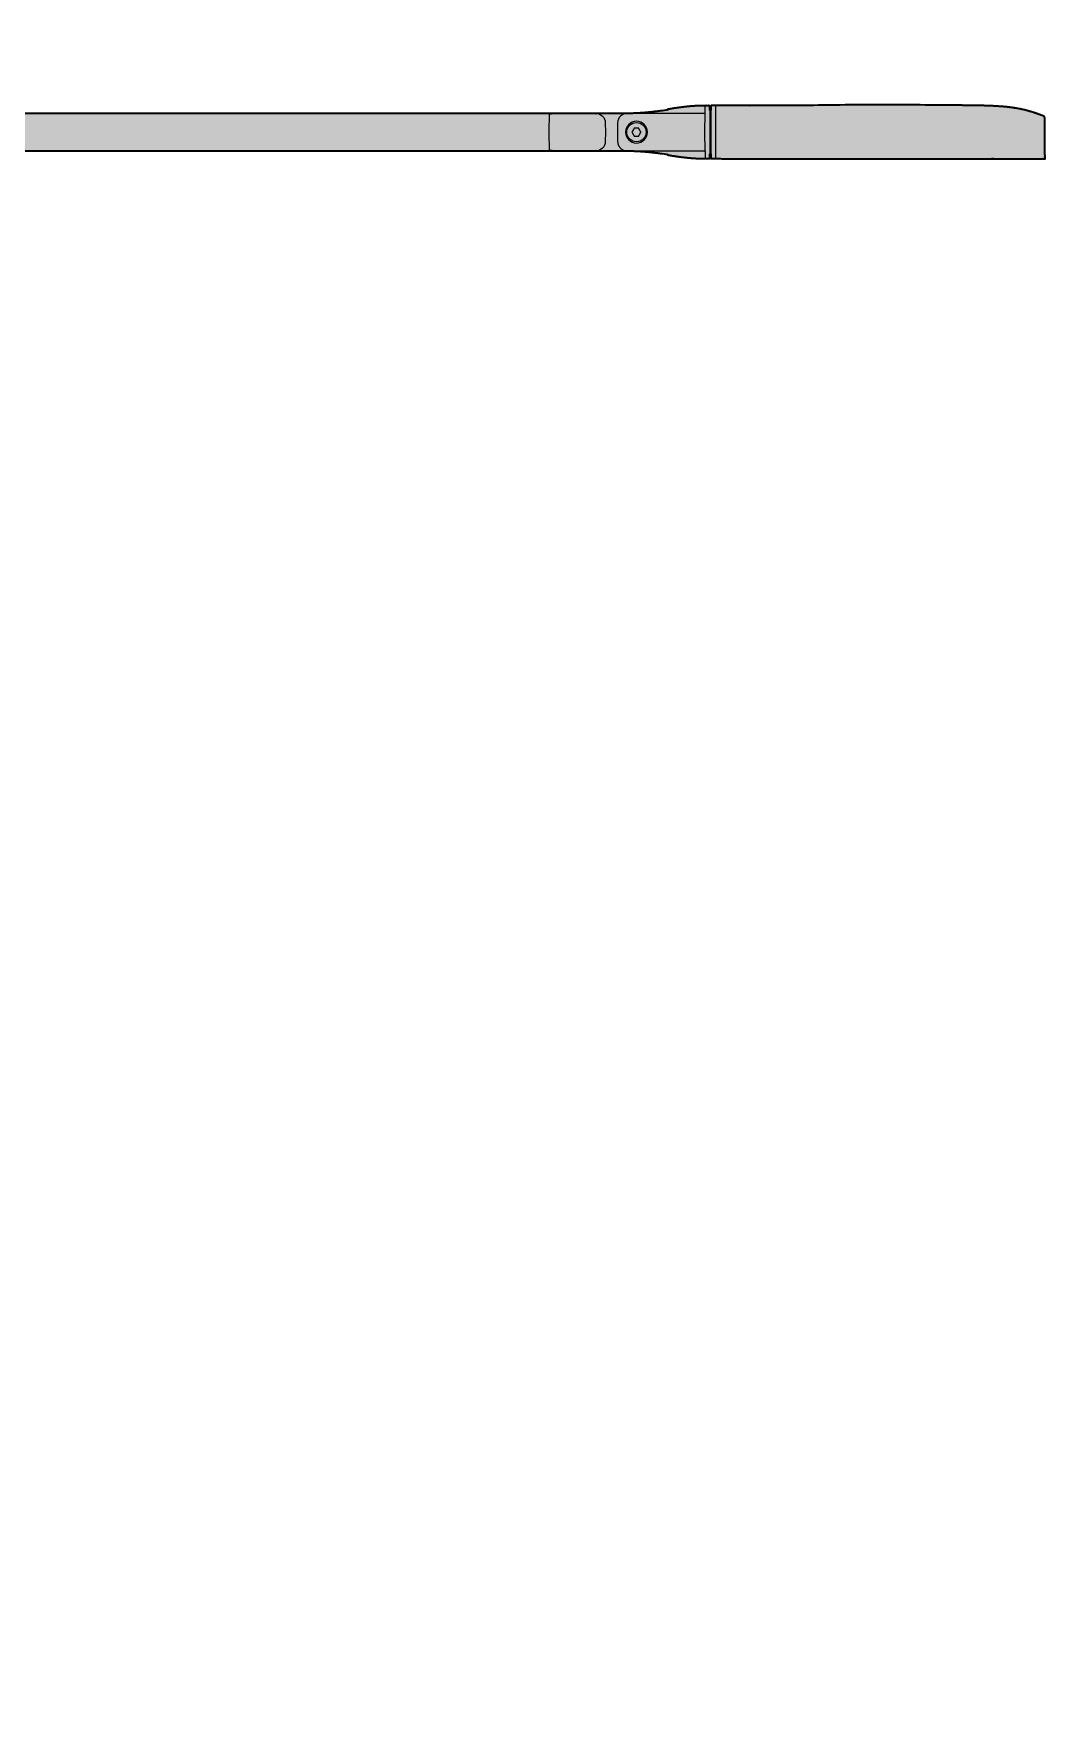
# Model space of a CAD drawing. Header units: millimetres. Extents: x -80 to 726, y 66 to 883.
# Drawn here: x 401 to 726, y 343 to 883 of the extents above; entities that cross this region are included whole.
import ezdxf

# ---------------------------------------------------------------- set-up
doc = ezdxf.new("R2010")
doc.units = ezdxf.units.MM
doc.layers.add('Blocks', color=7, linetype='Continuous')
doc.layers.add('Blocks$Fill', color=7, linetype='Continuous', true_color=0xffffff)
doc.layers.add('Blocks$Inner', color=7, linetype='Continuous', lineweight=25, true_color=0x007f00)
doc.layers.add('Blocks$Outline', color=7, linetype='Continuous', lineweight=35, true_color=0xff3f3f)

# ---------------------------------------------------------------- blocks, each defined once
blk = doc.blocks.new('Kelvin LED Table Lamp Side')
at = {"layer": 'Blocks$Fill'}
h = blk.add_hatch(color=256, dxfattribs=at)
h.paths.add_polyline_path([(242.76, 554.99), (242.69, 555.03), (242.62, 555.08), (242.55, 555.13), (242.47, 555.17), (242.4, 555.21), (242.32, 555.25), (242.25, 555.29), (242.17, 555.33), (242.09, 555.37), (242.02, 555.4), (241.94, 555.43), (241.86, 555.46), (241.78, 555.49), (241.71, 555.52), (241.63, 555.55), (241.55, 555.57), (241.47, 555.59), (241.39, 555.61), (241.31, 555.63), (241.24, 555.65), (241.16, 555.67), (241.08, 555.68), (241, 555.7), (240.92, 555.71), (240.84, 555.72), (240.77, 555.73), (240.69, 555.74), (240.61, 555.74), (240.54, 555.75), (240.46, 555.75), (240.39, 555.75), (240.31, 555.75), (240.22, 555.75), (240.12, 555.75), (240.03, 555.74), (239.93, 555.74), (239.83, 555.73), (239.73, 555.71), (239.64, 555.7), (239.54, 555.68), (239.44, 555.66), (239.34, 555.64), (239.24, 555.62), (239.14, 555.59), (239.04, 555.56), (238.94, 555.53), (238.85, 555.49), (238.75, 555.46), (238.65, 555.42), (238.55, 555.38), (238.46, 555.33), (238.36, 555.28), (238.26, 555.23), (238.17, 555.18), (238.08, 555.13), (237.99, 555.07), (237.9, 555.01), (237.81, 554.95), (237.72, 554.88), (237.63, 554.82), (237.55, 554.75), (237.46, 554.67), (237.38, 554.6), (237.3, 554.53), (237.23, 554.45), (237.15, 554.37), (237.08, 554.29), (237.01, 554.2), (236.94, 554.12), (236.87, 554.03), (236.81, 553.94), (236.75, 553.85), (236.69, 553.76), (236.63, 553.67), (236.57, 553.58), (236.52, 553.49), (236.47, 553.39), (236.43, 553.29), (236.38, 553.2), (236.34, 553.1), (236.3, 553), (236.26, 552.91), (236.23, 552.81), (236.2, 552.71), (236.17, 552.61), (236.14, 552.51), (236.12, 552.41), (236.1, 552.32), (236.08, 552.22), (236.06, 552.12), (236.05, 552.02), (236.04, 551.93), (236.03, 551.83), (236.02, 551.73), (236.02, 551.64), (236.01, 551.54), (235.64, 534.28), (235.56, 530.21), (231.29, 530.21), (231.22, 530.21), (231.15, 530.21), (231.08, 530.21), (231.02, 530.2), (230.95, 530.19), (230.88, 530.19), (230.81, 530.18), (230.74, 530.16), (230.67, 530.15), (230.6, 530.13), (230.53, 530.12), (230.46, 530.1), (230.39, 530.08), (230.32, 530.06), (230.26, 530.03), (230.19, 530), (230.12, 529.98), (230.05, 529.95), (229.98, 529.91), (229.91, 529.88), (229.85, 529.85), (229.78, 529.81), (229.72, 529.77), (229.65, 529.73), (229.59, 529.69), (229.53, 529.64), (229.46, 529.6), (229.4, 529.55), (229.34, 529.5), (229.29, 529.45), (229.23, 529.4), (229.17, 529.34), (229.12, 529.29), (229.07, 529.23), (229.02, 529.17), (228.97, 529.12), (228.92, 529.06), (228.87, 528.99), (228.83, 528.93), (228.78, 528.87), (228.74, 528.8), (228.7, 528.74), (228.67, 528.67), (228.63, 528.61), (228.59, 528.54), (228.56, 528.47), (228.53, 528.4), (228.5, 528.34), (228.48, 528.27), (228.45, 528.2), (228.43, 528.13), (228.41, 528.06), (228.39, 527.99), (228.37, 527.92), (228.35, 527.85), (228.34, 527.78), (228.33, 527.71), (228.32, 527.64), (228.31, 527.58), (228.3, 527.51), (228.29, 527.44), (228.29, 527.37), (228.29, 527.31), (228.29, 527.24), (228.26, 524.21), (228.29, 521.19), (228.29, 521.13), (228.29, 521.07), (228.29, 521), (228.3, 520.94), (228.3, 520.88), (228.31, 520.82), (228.32, 520.76), (228.33, 520.7), (228.34, 520.63), (228.35, 520.57), (228.37, 520.51), (228.39, 520.45), (228.4, 520.38), (228.42, 520.32), (228.44, 520.26), (228.46, 520.2), (228.49, 520.13), (228.51, 520.07), (228.54, 520.01), (228.56, 519.95), (228.59, 519.89), (228.62, 519.83), (228.65, 519.77), (228.69, 519.71), (228.72, 519.66), (228.76, 519.6), (228.79, 519.54), (228.83, 519.49), (228.87, 519.43), (228.91, 519.38), (228.96, 519.32), (229, 519.27), (229.04, 519.22), (229.09, 519.17), (229.14, 519.12), (229.18, 519.07), (229.23, 519.02), (229.28, 518.98), (229.33, 518.93), (229.39, 518.89), (229.44, 518.85), (229.49, 518.81), (229.55, 518.77), (229.6, 518.73), (229.66, 518.69), (229.71, 518.66), (229.77, 518.62), (229.83, 518.59), (229.88, 518.56), (229.94, 518.53), (230, 518.5), (230.06, 518.47), (230.12, 518.45), (230.18, 518.42), (230.24, 518.4), (230.3, 518.38), (230.36, 518.36), (230.42, 518.34), (230.48, 518.32), (230.54, 518.31), (230.6, 518.29), (230.66, 518.28), (230.72, 518.27), (230.78, 518.26), (230.84, 518.25), (230.9, 518.24), (230.97, 518.23), (231.03, 518.22), (231.09, 518.22), (231.16, 518.22), (231.22, 518.21), (231.29, 518.21), (235.3, 518.21), (234.77, 493.41), (234.55, 483.03), (234.31, 471.75), (234.31, 471.75), (234.31, 224.33), (209.34, 129.6), (207.14, 127.23), (207.09, 127.16), (207.03, 127.09), (207.01, 127.06), (206.98, 127.03), (206.96, 127), (206.94, 126.97), (206.92, 126.94), (206.9, 126.91), (206.88, 126.88), (206.87, 126.84), (206.85, 126.81), (206.83, 126.77), (206.81, 126.74), (206.79, 126.7), (206.78, 126.67), (206.76, 126.63), (206.75, 126.59), (206.73, 126.56), (206.72, 126.51), (206.7, 126.46), (206.69, 126.42), (206.67, 126.37), (206.07, 124.07), (205.98, 124.01), (205.9, 123.95), (205.82, 123.89), (205.74, 123.83), (205.67, 123.76), (205.59, 123.7), (205.52, 123.63), (205.45, 123.56), (205.39, 123.5), (205.32, 123.43), (205.26, 123.36), (205.2, 123.29), (205.15, 123.22), (205.09, 123.15), (205.04, 123.08), (204.98, 123), (204.93, 122.93), (204.88, 122.85), (204.83, 122.77), (204.78, 122.69), (204.73, 122.61), (204.69, 122.53), (204.64, 122.44), (204.6, 122.35), (204.56, 122.27), (204.52, 122.18), (204.49, 122.08), (204.45, 121.99), (204.42, 121.9), (204.39, 121.81), (204.36, 121.71), (204.33, 121.61), (204.31, 121.52), (204.29, 121.42), (204.27, 121.32), (204.25, 121.22), (204.23, 121.12), (204.22, 121.02), (204.21, 120.92), (204.2, 120.82), (204.2, 120.72), (204.19, 120.61), (204.19, 120.51), (204.19, 120.41), (204.2, 120.31), (204.2, 120.21), (204.21, 120.1), (204.22, 120), (204.24, 119.9), (204.25, 119.8), (204.27, 119.7), (204.29, 119.6), (204.31, 119.5), (204.34, 119.41), (204.37, 119.31), (204.39, 119.21), (204.43, 119.12), (204.46, 119.02), (204.5, 118.93), (204.53, 118.84), (204.57, 118.75), (204.61, 118.66), (204.66, 118.57), (204.7, 118.49), (204.75, 118.4), (204.8, 118.32), (204.85, 118.24), (204.9, 118.16), (204.95, 118.08), (205, 118.01), (205.06, 117.93), (205.11, 117.86), (205.17, 117.79), (205.23, 117.72), (205.29, 117.65), (205.35, 117.58), (227.68, 93.7), (228.05, 93.3), (231.08, 90.07), (231.26, 89.86), (231.45, 89.65), (231.62, 89.44), (231.8, 89.22), (231.97, 89), (232.13, 88.77), (232.29, 88.54), (232.44, 88.3), (232.59, 88.06), (232.74, 87.82), (232.87, 87.57), (233.01, 87.31), (233.13, 87.06), (233.25, 86.8), (233.37, 86.54), (233.47, 86.28), (233.58, 86.01), (233.67, 85.74), (233.76, 85.47), (233.84, 85.2), (233.92, 84.92), (233.99, 84.65), (234.05, 84.37), (234.1, 84.09), (234.15, 83.81), (234.2, 83.54), (234.23, 83.26), (234.26, 82.98), (234.28, 82.7), (234.3, 82.42), (234.31, 82.15), (234.31, 81.87), (234.31, 80.49), (234.31, 19.7), (157.31, 19.7), (157.03, 2.7), (157.07, 2.7), (160.31, 2.7), (160.31, 0.5), (160.31, 0), (168.31, 0), (320.31, 0), (320.31, 0.5), (320.3, 2.7), (320.61, 2.7), (323.58, 2.7), (323.31, 19.7), (246.31, 19.7), (246.31, 41.07), (246.31, 79.43), (246.31, 88.68), (246.31, 88.76), (246.31, 94.75), (246.31, 471.75), (246.07, 483.03), (245.85, 493.41), (245.32, 518.21), (661.44, 518.21), (661.52, 518.21), (671.32, 518.21), (671.39, 518.21), (671.42, 518.21), (672.73, 518.2), (674.05, 518.16), (675.37, 518.09), (676.68, 518), (679.31, 517.75), (683.42, 517.25), (683.56, 517.23), (683.7, 517.21), (683.83, 517.18), (683.97, 517.15), (684.03, 517.14), (684.09, 517.12), (684.15, 517.1), (684.22, 517.08), (684.26, 517.07), (684.29, 517.06), (684.31, 517.05), (684.33, 517.04), (684.34, 517.04), (684.36, 517.03), (684.37, 517.02), (684.38, 517.02), (684.39, 517.02), (684.39, 517.01), (684.4, 517.01), (684.4, 517.01), (684.41, 517), (684.41, 517), (684.41, 517), (684.41, 517), (684.41, 517), (684.41, 517), (684.42, 516.99), (684.42, 516.99), (684.42, 516.99), (684.42, 516.99), (684.42, 516.99), (684.42, 516.99), (684.42, 516.99), (684.42, 516.99), (684.42, 516.99), (684.42, 516.99), (684.42, 516.99), (684.42, 516.98), (684.42, 516.98), (684.42, 516.98), (684.42, 516.98), (684.43, 516.98), (684.43, 516.98), (684.43, 516.98), (684.43, 516.98), (684.43, 516.98), (684.43, 516.98), (684.43, 516.98), (684.43, 516.98), (684.43, 516.98), (684.43, 516.98), (684.43, 516.98), (684.43, 516.98), (684.43, 516.98), (684.43, 516.98), (684.43, 516.98), (684.43, 516.98), (684.43, 516.98), (684.43, 516.98), (684.43, 516.98), (684.43, 516.9), (687.41, 516.45), (690.41, 516.07), (691.91, 515.92), (693.41, 515.82), (694.91, 515.75), (696.42, 515.73), (697.89, 515.73), (697.91, 517.21), (698.27, 517.21), (698.27, 515.72), (699.77, 515.72), (705.12, 515.71), (795.27, 515.71), (805.37, 515.71), (805.33, 522.29), (805.26, 528.87), (805.25, 529.02), (805.18, 529.16), (805.08, 529.26), (804.95, 529.34), (804.72, 529.43), (802.64, 530.2), (801.83, 530.47), (800.25, 530.96), (799.43, 531.17), (797.84, 531.55), (796.67, 531.77), (795.85, 531.92), (795.02, 532.05), (793.01, 532.3), (792.18, 532.37), (788.16, 532.63), (787.77, 532.64), (787.32, 532.66), (774.48, 532.83), (715.27, 532.71), (699.77, 532.71), (698.27, 532.71), (698.27, 531.21), (697.91, 531.21), (697.89, 532.7), (696.42, 532.7), (694.91, 532.68), (693.41, 532.61), (691.91, 532.5), (690.41, 532.36), (687.41, 531.98), (684.43, 531.53), (684.43, 531.45), (684.43, 531.45), (684.43, 531.45), (684.43, 531.45), (684.43, 531.45), (684.43, 531.45), (684.43, 531.45), (684.43, 531.45), (684.43, 531.45), (684.43, 531.45), (684.43, 531.45), (684.43, 531.45), (684.43, 531.45), (684.43, 531.45), (684.43, 531.45), (684.43, 531.45), (684.43, 531.45), (684.43, 531.45), (684.43, 531.44), (684.43, 531.44), (684.42, 531.44), (684.42, 531.44), (684.42, 531.44), (684.42, 531.44), (684.42, 531.44), (684.42, 531.44), (684.42, 531.44), (684.42, 531.44), (684.42, 531.44), (684.42, 531.44), (684.42, 531.44), (684.42, 531.44), (684.42, 531.44), (684.42, 531.43), (684.42, 531.43), (684.41, 531.43), (684.41, 531.43), (684.41, 531.43), (684.41, 531.43), (684.41, 531.43), (684.41, 531.42), (684.4, 531.42), (684.4, 531.42), (684.39, 531.41), (684.39, 531.41), (684.38, 531.41), (684.37, 531.4), (684.36, 531.4), (684.34, 531.39), (684.33, 531.38), (684.31, 531.37), (684.29, 531.37), (684.26, 531.36), (684.22, 531.34), (684.15, 531.32), (684.09, 531.3), (684.03, 531.29), (683.97, 531.27), (683.83, 531.24), (683.7, 531.22), (683.56, 531.19), (683.42, 531.18), (681.93, 530.98), (679.31, 530.68), (676.68, 530.43), (675.37, 530.34), (674.05, 530.27), (672.73, 530.23), (671.42, 530.21), (671.39, 530.21), (671.32, 530.21), (661.52, 530.21), (661.44, 530.21), (646.42, 530.21), (342.92, 530.21), (249.42, 551.66), (248.2, 552.71), (246.97, 553.78), (246.93, 553.82), (246.88, 553.85), (246.83, 553.89), (246.78, 553.92), (246.73, 553.96), (246.68, 553.99), (246.63, 554.02), (246.58, 554.04), (246.51, 554.08), (246.44, 554.11), (246.4, 554.13), (246.36, 554.14), (246.32, 554.15), (246.29, 554.17), (246.24, 554.18), (246.19, 554.2), (246.15, 554.21), (246.1, 554.22)], flags=0)
h.paths.add_polyline_path([(245.07, 530.21), (244.69, 547.88), (244.73, 547.87), (244.76, 547.86), (244.84, 547.85), (244.88, 547.84), (244.92, 547.84), (244.96, 547.84), (245, 547.83), (245.04, 547.83), (245.08, 547.83), (245.12, 547.83), (245.16, 547.83), (245.21, 547.83), (245.27, 547.84), (245.33, 547.84), (245.39, 547.85), (245.45, 547.86), (245.51, 547.87), (245.56, 547.89), (245.62, 547.9), (248.75, 548.74), (329.5, 530.21), (246.36, 530.21)], flags=0)
h.paths.add_polyline_path([(212.24, 128.84), (234.31, 212.56), (234.31, 102.43), (212.43, 122.73), (212.96, 124.71), (212.97, 124.76), (212.98, 124.81), (212.99, 124.85), (213, 124.9), (213, 124.94), (213.01, 124.98), (213.01, 125.02), (213.02, 125.06), (213.02, 125.14), (213.03, 125.22), (213.02, 125.28), (213.02, 125.34), (213.02, 125.4), (213.01, 125.46), (213.01, 125.51), (213, 125.57), (212.99, 125.63), (212.97, 125.69)], flags=0)
at = {"layer": 'Blocks$Inner'}
for p, q in [((661.52, 530.21), (671.32, 530.21)), ((696.42, 530.21), (671.39, 530.21)), ((696.42, 532.7), (697.89, 532.7)), ((696.42, 532.6), (696.42, 532.59)), ((698.27, 531.21), (697.91, 531.21)), ((699.77, 531.16), (699.77, 531.14)), ((699.77, 531.1), (699.77, 531.08)), ((699.77, 531.04), (699.77, 531.01)), ((699.77, 530.98), (699.77, 530.95)), ((699.77, 530.91), (699.77, 530.88)), ((699.77, 530.85), (699.77, 530.81)), ((699.77, 530.78), (699.77, 530.74)), ((699.77, 530.72), (699.77, 530.67)), ((668.39, 527.24), (668.36, 524.21)), ((699.77, 527.75), (699.77, 527.73)), ((699.77, 527.66), (699.77, 527.64)), ((699.77, 527.56), (699.77, 527.54)), ((699.77, 527.47), (699.77, 527.44)), ((699.77, 527.37), (699.77, 527.34)), ((699.77, 527.27), (699.77, 527.24)), ((699.77, 527.17), (699.77, 527.15)), ((699.77, 527.08), (699.77, 527.05)), ((699.77, 526.78), (699.77, 526.75)), ((699.77, 526.68), (699.77, 526.65)), ((699.77, 525.67), (699.77, 524.98)), ((699.77, 522.27), (699.77, 522.25)), ((699.77, 521.38), (699.77, 521.35)), ((699.77, 521.29), (699.77, 521.25)), ((699.77, 521.19), (699.77, 521.15)), ((699.77, 521.09), (699.77, 521.06)), ((699.77, 519.84), (699.77, 519.75)), ((699.77, 519.3), (699.77, 519.23)), ((699.77, 519.21), (699.77, 519.15)), ((699.77, 519.12), (699.77, 519.07)), ((661.52, 518.21), (671.32, 518.21)), ((671.42, 518.21), (696.42, 518.21)), ((697.89, 515.73), (696.42, 515.73)), ((698.27, 517.21), (697.91, 517.21)), ((699.77, 518.78), (699.77, 518.74)), ((699.77, 518.69), (699.77, 518.66)), ((699.77, 518.61), (699.77, 518.58)), ((699.77, 517.49), (699.77, 517.45)), ((699.77, 517.42), (699.77, 517.39)), ((699.77, 517.35), (699.77, 517.33)), ((699.77, 517.29), (699.77, 517.27)), ((699.77, 517.23), (699.77, 517.21))]:
    blk.add_line(p, q, dxfattribs=at)
for points in [[(342.92, 530.21), (646.42, 530.21), (661.44, 530.21)], [(646.42, 530.21), (646.36, 524.21), (646.42, 518.21)], [(696.42, 530.18), (696.42, 530.21), (696.42, 530.29), (696.42, 530.35), (696.42, 530.41), (696.42, 530.43), (696.42, 530.47), (696.42, 530.5), (696.42, 530.54), (696.42, 530.57), (696.42, 530.6), (696.42, 530.64), (696.42, 530.67), (696.42, 530.71), (696.42, 530.73), (696.42, 530.78), (696.42, 530.84), (696.42, 530.9), (696.42, 531.03), (696.42, 531.09), (696.42, 532.38), (696.42, 532.4), (696.42, 532.45), (696.42, 532.47), (696.42, 532.49), (696.42, 532.51), (696.42, 532.7)], [(699.77, 532.71), (698.27, 532.71), (698.27, 524.21), (698.27, 515.72), (699.77, 515.72)], [(699.77, 530.65), (699.77, 530.6), (699.77, 530.58), (699.77, 530.52), (699.77, 530.45), (699.77, 530.37), (699.77, 530.3)], [(699.77, 529.99), (699.77, 529.91), (699.77, 529.84), (699.77, 529.82), (699.77, 529.77), (699.77, 529.74), (699.77, 529.69), (699.77, 529.66), (699.77, 529.61), (699.77, 529.57), (699.77, 529.52), (699.77, 529.49), (699.77, 529.44), (699.77, 529.4), (699.77, 529.36), (699.77, 529.31), (699.77, 529.28), (699.77, 529.22), (699.77, 529.19), (699.77, 529.13), (699.77, 529.11), (699.77, 529.05), (699.77, 529.02), (699.77, 528.96), (699.77, 528.94), (699.77, 528.86), (699.77, 528.77), (699.77, 528.49), (699.77, 528.4), (699.77, 528.31), (699.77, 528.22)], [(705.12, 515.71), (795.27, 515.71), (795.69, 515.71), (796.1, 515.71), (796.52, 515.71), (796.93, 515.71), (797.34, 515.71), (797.75, 515.71), (798.14, 515.71), (798.53, 515.71), (798.92, 515.71), (799.29, 515.71), (799.66, 515.71), (800.01, 515.71), (800.35, 515.71), (800.68, 515.71), (801, 515.71), (801.3, 515.71), (801.59, 515.71), (801.87, 515.71), (802.12, 515.71), (802.37, 515.71), (802.59, 515.71), (802.8, 515.71), (802.98, 515.71), (803.15, 515.71), (803.31, 515.71), (803.44, 515.71), (803.55, 515.71), (803.64, 515.71), (803.71, 515.71), (803.76, 515.71), (803.8, 515.71), (803.94, 515.71), (804.23, 515.71), (804.49, 515.71), (804.71, 515.71), (804.91, 515.71), (805.07, 515.71), (805.2, 515.71), (805.28, 515.71), (805.34, 515.71), (805.37, 515.71), (805.33, 522.29), (805.29, 526.12), (805.26, 528.87), (805.25, 529.02), (805.18, 529.16), (805.08, 529.26), (804.95, 529.34), (804.72, 529.43), (804.21, 529.62), (804.15, 529.65), (803.79, 529.79), (802.64, 530.2), (801.83, 530.47), (801.06, 530.71), (800.25, 530.96), (799.43, 531.17), (798.66, 531.36), (797.84, 531.55), (796.67, 531.77), (795.85, 531.92), (795.02, 532.05), (793.84, 532.2), (793.01, 532.3), (792.18, 532.37), (791.59, 532.41), (789.82, 532.54), (788.16, 532.63), (787.86, 532.64), (787.77, 532.64), (787.32, 532.66), (786.57, 532.68), (785.31, 532.71), (785.27, 532.71), (784.71, 532.72), (784.41, 532.73), (782.98, 532.75), (778.61, 532.81), (774.48, 532.83)], [(664.44, 527.24), (664.47, 524.21), (664.44, 521.19)], [(699.77, 526.98), (699.77, 526.95), (699.77, 526.88), (699.77, 526.85)], [(804.9, 529.34), (804.89, 529.34)], [(699.77, 519.48), (699.77, 519.4), (699.77, 519.32)], [(699.77, 519.03), (699.77, 518.98), (699.77, 518.95), (699.77, 518.9), (699.77, 518.86), (699.77, 518.82)], [(661.44, 518.21), (646.42, 518.21), (246.36, 518.21)], [(696.42, 518.14), (696.42, 518.07), (696.42, 518.02), (696.42, 518), (696.42, 517.95), (696.42, 517.93), (696.42, 517.89), (696.42, 517.86), (696.42, 517.82), (696.42, 517.79), (696.42, 517.76), (696.42, 517.72), (696.42, 517.7), (696.42, 517.65), (696.42, 517.58), (696.42, 517.52), (696.42, 517.4), (696.42, 517.34), (696.42, 516.05), (696.42, 516.02), (696.42, 515.98), (696.42, 515.96), (696.42, 515.93), (696.42, 515.9), (696.42, 515.82), (696.42, 515.73)], [(696.42, 515.83), (696.42, 515.83), (696.42, 515.83)], [(699.77, 517.83), (699.77, 517.77), (699.77, 517.71), (699.77, 517.69), (699.77, 517.64), (699.77, 517.62), (699.77, 517.58), (699.77, 517.55), (699.77, 517.51)], [(699.77, 516.57), (699.77, 516.53), (699.77, 516.49), (699.77, 516.45)], [(699.77, 516.08), (699.77, 516.05), (699.77, 516.02), (699.77, 515.99)]]:
    blk.add_lwpolyline(points, dxfattribs=at)
blk.add_circle((674.42, 524.21), 3.1, dxfattribs=at)
at = {"layer": 'Blocks$Inner', "extrusion": (0, 0, -1)}
for centre, radius, start, end in [((-661.44, 527.21), 3, 90.003, 179.497), ((2508.18, 530.54), 3207.95, 179.98801, 179.98893), ((2567.01, 530.53), 3266.77, 179.98927, 179.98999), ((2590.25, 530.53), 3290.01, 179.99039, 179.99107), ((2655.92, 530.52), 3355.69, 179.99152, 179.99214), ((2767.6, 530.5), 3467.37, 179.99264, 179.9932), ((2933.02, 530.48), 3632.79, 179.99374, 179.99424), ((3165.41, 530.46), 3865.18, 179.99481, 179.99523), ((3487.2, 530.44), 4186.97, 179.99582, 179.99616), ((3935.96, 530.41), 4635.73, 179.99676, 179.99703), ((6598.4, 527.38), 7298.16, 180.001096, 180.001639), ((12295.79, 527.62), 12995.55, 180.002524, 180.002827), ((6344.68, 525.2), 7044.45, 179.994617, 179.995399), ((-661.44, 521.21), 3, 180.503, 269.997), ((-35.33, 521.81), 664.44, 179.96202, 179.96845), ((1597.3, 522.71), 2297.07, 180.03159, 180.0332), ((2273.53, 519.5), 2973.3, 180.00355, 180.00395), ((2904.86, 519.55), 3604.62, 180.00509, 180.00547), ((6834.49, 520.01), 7534.26, 180.007199, 180.00744), ((2390.33, 516.84), 3090.1, 179.98875, 179.98933), ((1690.83, 516.97), 2390.6, 179.98999, 179.9908), ((1248.74, 517.04), 1948.51, 179.99153, 179.9926), ((947.67, 517.08), 1647.44, 179.99337, 179.99471), ((680.82, 517.1), 1380.59, 179.99549, 179.99754), ((543.7, 517.1), 1243.47, 179.99741, 179.99978), ((319.68, 517.11), 1019.45, 180.02026, 180.02439), ((-694.21, 515.97), 5.55, 179.7933, 180.0283), ((-618.07, 515.97), 81.69, 180.003, 180.0201), ((-667, 515.85), 32.77, 180.0206, 180.1644)]:
    blk.add_arc(centre, radius, start, end, dxfattribs=at)
at = {"layer": 'Blocks$Inner'}
for centre, radius, start, end in [((671.39, 527.21), 3, 90.003, 179.497), ((637.13, 886.09), 357.93, 277.1903, 277.4314), ((682.72, 536.68), 5.55, 277.3382, 283.011), ((683.26, 534.33), 3.14, 282.9525, 287.7163), ((709.85, 532.61), 10.08, 179.6463, 179.9235), ((1941.5, 532.01), 1241.73, 179.97172, 180.03662), ((674.42, 524.21), 3.5, 0, 180), ((8281.52, 526.41), 7581.75, 179.997463, 179.99799), ((5397.52, 526.53), 4697.75, 179.99856, 180.00815), ((1480.65, 524.59), 780.88, 179.97142, 180.02056), ((674.42, 524.21), 3.5, 180, 0), ((1166.45, 522.9), 466.69, 179.9289, 180.0774), ((2729.2, 520.08), 2029.44, 179.96693, 179.96876), ((1726.22, 520.62), 1026.45, 179.97014, 179.97377), ((3155.08, 520.7), 2455.31, 179.99166, 180.01998), ((637.13, 162.33), 357.93, 82.5686, 82.8097), ((682.72, 511.74), 5.55, 76.989, 82.6618), ((683.26, 514.09), 3.14, 72.2837, 77.0475), ((8986.69, 517.72), 8286.92, 179.992415, 179.992711), ((5573.55, 518.15), 4873.78, 179.99306, 179.9936), ((4209.03, 518.3), 3509.27, 179.99407, 179.99488), ((3033.41, 518.39), 2333.64, 179.99532, 180.01369), ((959.08, 516.25), 259.31, 179.9573, 180.0392), ((1241.36, 515.93), 541.6, 179.9983, 180.0092)]:
    blk.add_arc(centre, radius, start, end, dxfattribs=at)
for points, degree in [([(671.42, 530.21), (673.52, 530.21), (675.64, 530.3), (677.74, 530.48), (679.84, 530.72), (681.93, 530.98)], 5), ([(684.43, 531.53), (686.81, 531.9), (689.2, 532.27), (691.6, 532.55), (694.01, 532.7), (696.42, 532.7)], 5), ([(696.36, 524.21), (696.39, 527.19), (696.42, 530.18)], 2), ([(697.89, 532.7), (697.91, 531.45), (697.92, 530.21)], 2), ([(697.92, 530.21), (697.94, 527.21), (697.97, 524.21)], 2), ([(715.27, 532.71), (707.52, 532.71), (699.77, 532.71)], 2), ([(719.12, 532.71), (717.19, 532.71), (715.27, 532.71)], 2), ([(722.23, 532.71), (720.67, 532.71), (719.12, 532.71)], 2), ([(725.26, 532.71), (723.74, 532.71), (722.23, 532.71)], 2), ([(673.69, 525.46), (673.33, 524.84), (672.97, 524.21)], 2), ([(675.14, 525.46), (674.42, 525.46), (673.69, 525.46)], 2), ([(675.86, 524.21), (675.5, 524.84), (675.14, 525.46)], 2), ([(699.77, 527.73), (699.77, 527.7), (699.77, 527.66)], 2), ([(699.77, 527.64), (699.77, 527.6), (699.77, 527.56)], 2), ([(699.77, 527.54), (699.77, 527.5), (699.77, 527.47)], 2), ([(668.36, 524.21), (668.37, 523.61), (668.37, 523), (668.38, 522.4), (668.38, 521.79), (668.39, 521.19)], 5), ([(672.97, 524.21), (673.33, 523.59), (673.69, 522.96)], 2), ([(673.69, 522.96), (674.42, 522.96), (675.14, 522.96)], 2), ([(675.14, 522.96), (675.5, 523.59), (675.86, 524.21)], 2), ([(696.42, 518.21), (696.39, 521.21), (696.36, 524.21)], 2), ([(697.97, 524.21), (697.94, 521.21), (697.92, 518.21)], 2), ([(699.77, 524.21), (699.77, 523.85), (699.77, 523.48)], 2), ([(699.77, 522.17), (699.77, 521.81), (699.77, 521.45)], 2), ([(699.77, 521.35), (699.77, 521.32), (699.77, 521.29)], 2), ([(699.77, 519.75), (699.77, 519.62), (699.77, 519.48)], 2), ([(671.39, 518.21), (671.4, 518.21), (671.4, 518.21), (671.41, 518.21), (671.41, 518.21), (671.42, 518.21)], 5), ([(681.93, 517.44), (679.84, 517.71), (677.74, 517.94), (675.64, 518.12), (673.52, 518.21), (671.42, 518.21)], 5), ([(696.42, 515.73), (694.01, 515.73), (691.6, 515.87), (689.2, 516.16), (686.81, 516.52), (684.43, 516.9)], 5), ([(696.42, 518.21), (696.42, 518.18), (696.42, 518.14)], 2), ([(697.92, 518.21), (697.91, 516.97), (697.89, 515.73)], 2), ([(699.77, 516.67), (699.77, 516.63), (699.77, 516.57)], 2)]:
    blk.add_open_spline(points, degree=degree, dxfattribs=at)
for points, knots in [([(684.22, 531.34), (684.32, 531.37), (684.39, 531.41), (684.43, 531.43), (684.43, 531.45), (684.43, 531.47), (684.43, 531.49), (684.43, 531.51), (684.43, 531.53)], [-13.34858, -13.34858, -13.34858, -13.34858, -13.34858, -12.38344, -12.38344, -12.38344, -12.38344, -12.307542, -12.307542, -12.307542, -12.307542, -12.307542]), ([(684.43, 516.9), (684.43, 516.92), (684.43, 516.94), (684.43, 516.96), (684.43, 516.98), (684.43, 516.99), (684.39, 517.02), (684.32, 517.05), (684.22, 517.08)], [29.110094, 29.110094, 29.110094, 29.110094, 29.110094, 29.185992, 29.185992, 29.185992, 29.185992, 30.151133, 30.151133, 30.151133, 30.151133, 30.151133])]:
    blk.add_open_spline(points, degree=4, knots=knots, dxfattribs=at)
for points, weights, degree in [([(699.77, 530.3), (699.77, 530.15), (699.77, 529.99)], [1, 0.999999999997, 1], 2), ([(774.48, 532.83), (749.89, 533.16), (725.26, 532.71)], [1, 0.999878741319, 1], 2), ([(699.77, 528.22), (699.77, 527.98), (699.77, 527.75)], [1, 0.999999999994, 1], 2), ([(699.77, 527.34), (699.77, 527.31), (699.77, 527.27)], [1, 0.999999999992, 1], 2), ([(699.77, 527.15), (699.77, 527.11), (699.77, 527.08)], [1, 0.999999999991, 1], 2), ([(699.77, 526.85), (699.77, 526.81), (699.77, 526.78)], [1, 0.999999999998, 1], 2), ([(699.77, 525.77), (699.77, 525.71), (699.77, 525.67)], [1, 0.999999999997, 1], 2), ([(668.39, 521.19), (668.4, 520.23), (668.77, 519.29), (669.49, 518.57), (670.43, 518.21), (671.39, 518.21)], [1, 0.88408897274, 0.826133459109, 0.826133459109, 0.88408897274, 1], 5), ([(699.77, 519.15), (699.77, 519.14), (699.77, 519.12)], [1, 0.999999999996, 1], 2), ([(699.77, 517.51), (699.77, 517.5), (699.77, 517.49)], [1, 0.999999999995, 1], 2), ([(699.77, 517.11), (699.77, 516.93), (699.77, 516.75)], [1, 0.999999999995, 1], 2), ([(699.77, 515.72), (701.41, 515.71), (705.12, 515.71)], [1, 0.999999998024, 1], 2)]:
    blk.add_rational_spline(points, weights, degree=degree, dxfattribs=at)
at = {"layer": 'Blocks$Outline'}
for points in [[(671.32, 530.21), (661.52, 530.21)], [(698.27, 531.21), (697.91, 531.21)], [(661.52, 518.21), (671.32, 518.21)], [(697.91, 517.21), (698.27, 517.21)]]:
    blk.add_lwpolyline(points, dxfattribs=at)
for points, weights, degree, knots in [([(661.52, 530.21), (661.5, 530.21), (661.49, 530.21), (661.47, 530.21), (661.46, 530.21), (661.44, 530.21), (658.44, 530.21), (655.43, 530.21), (652.43, 530.21), (649.42, 530.21), (646.42, 530.21), (585.72, 530.21), (525.02, 530.21), (464.32, 530.21), (403.62, 530.21), (342.92, 530.21)], [0.990178645144, 0.992108450471, 0.99405548862, 0.996019759591, 0.998001263385, 1, 1, 1, 1, 1, 1, 1, 1, 1, 1, 1], 5, [-31.860434, -31.860434, -31.860434, -31.860434, -31.860434, -31.860434, -31.852354, -31.852354, -31.852354, -31.852354, -31.852354, -30.349747, -30.349747, -30.349747, -30.349747, -30.349747, 0, 0, 0, 0, 0, 0]), ([(671.42, 530.21), (671.41, 530.21), (671.41, 530.21), (671.4, 530.21), (671.4, 530.21), (671.39, 530.21), (671.38, 530.21), (671.36, 530.21), (671.35, 530.21), (671.33, 530.21), (671.32, 530.21)], [1, 1, 1, 1, 1, 1, 0.998001259232, 0.996019751332, 0.9940554763, 0.992108434136, 0.990178624839], 5, [-9.48640252, -9.48640252, -9.48640252, -9.48640252, -9.48640252, -9.48640252, -9.48379589, -9.48379589, -9.48379589, -9.48379589, -9.48379589, -9.47571523, -9.47571523, -9.47571523, -9.47571523, -9.47571523, -9.47571523]), ([(697.91, 531.21), (697.9, 531.51), (697.9, 531.81), (697.9, 532.1), (697.9, 532.4), (697.89, 532.7), (697.6, 532.7), (697.3, 532.7), (697.01, 532.7), (696.71, 532.7), (696.42, 532.7), (696.42, 532.7), (694.01, 532.7), (691.6, 532.55), (689.2, 532.27), (686.81, 531.9), (684.43, 531.53), (684.43, 531.51), (684.43, 531.5), (684.43, 531.48), (684.43, 531.47), (684.43, 531.45), (684.43, 531.44), (684.4, 531.42), (684.36, 531.39), (684.3, 531.37), (684.22, 531.34), (684.17, 531.33), (684.12, 531.31), (684.07, 531.3), (684.02, 531.28), (683.97, 531.27), (683.86, 531.25), (683.75, 531.23), (683.64, 531.21), (683.53, 531.19), (683.42, 531.18), (683.13, 531.14), (682.83, 531.1), (682.53, 531.06), (682.23, 531.02), (681.93, 530.98), (679.84, 530.72), (677.74, 530.48), (675.64, 530.3), (673.52, 530.21), (671.42, 530.21)], [1, 1, 1, 1, 1, 1, 1, 1, 1, 1, 1, 1, 1, 1, 1, 1, 1, 1, 1, 1, 1, 1, 1, 1, 1, 1, 1, 0.999654405328, 0.999481607993, 0.999481607993, 0.999654405328, 1, 0.999509966967, 0.99926495045, 0.99926495045, 0.999509966967, 1, 0.999999114194, 0.999998671291, 0.999998671291, 0.999999114194, 1, 1, 1, 1, 1, 1], 5, [-1.400679, -1.400679, -1.400679, -1.400679, -1.400679, -1.400679, 0.082967, 0.082967, 0.082967, 0.082967, 0.082967, 0.230798, 0.230798, 0.230798, 0.230798, 0.230798, 0.230798, 12.307542, 12.307542, 12.307542, 12.307542, 12.307542, 12.38344, 12.38344, 12.38344, 12.38344, 12.38344, 13.34858, 13.34858, 13.34858, 13.34858, 13.34858, 13.374703, 13.374703, 13.374703, 13.374703, 13.374703, 13.429664, 13.429664, 13.429664, 13.429664, 13.429664, 13.580317, 13.580317, 13.580317, 13.580317, 13.580317, 28.492168, 28.492168, 28.492168, 28.492168, 28.492168, 28.492168]), ([(774.48, 532.83), (749.89, 533.16), (725.26, 532.71), (723.74, 532.71), (722.23, 532.71), (720.67, 532.71), (719.12, 532.71), (717.19, 532.71), (715.27, 532.71), (707.52, 532.71), (699.77, 532.71), (699.02, 532.71), (698.27, 532.71), (698.27, 531.96), (698.27, 531.21)], [1, 0.999878741319, 1, 1, 1, 1, 1, 1, 1, 1, 1, 1, 1, 1, 1], 2, [63.634119, 63.634119, 63.634119, 68.553539, 68.553539, 71.585235, 71.585235, 74.694888, 74.694888, 78.542581, 78.542581, 94.04258, 94.04258, 94.19258, 94.19258, 94.342549, 94.342549, 94.342549]), ([(698.27, 517.21), (698.27, 516.46), (698.27, 515.72), (699.02, 515.72), (699.77, 515.72), (701.41, 515.71), (705.12, 515.71), (750.19, 515.71), (795.27, 515.71), (795.48, 515.71), (795.69, 515.71), (795.9, 515.71), (796.1, 515.71), (796.31, 515.71), (796.52, 515.71), (796.73, 515.71), (796.93, 515.71), (797.14, 515.71), (797.34, 515.71), (797.54, 515.71), (797.75, 515.71), (797.94, 515.71), (798.14, 515.71), (798.34, 515.71), (798.53, 515.71), (798.73, 515.71), (798.92, 515.71), (799.1, 515.71), (799.29, 515.71), (799.47, 515.71), (799.66, 515.71), (799.83, 515.71), (800.01, 515.71), (800.18, 515.71), (800.35, 515.71), (800.52, 515.71), (800.68, 515.71), (800.84, 515.71), (801, 515.71), (801.15, 515.71), (801.3, 515.71), (801.45, 515.71), (801.59, 515.71), (801.73, 515.71), (801.87, 515.71), (802, 515.71), (802.12, 515.71), (802.25, 515.71), (802.37, 515.71), (802.48, 515.71), (802.59, 515.71), (802.69, 515.71), (802.8, 515.71), (802.89, 515.71), (802.98, 515.71), (803.07, 515.71), (803.15, 515.71), (803.23, 515.71), (803.31, 515.71), (803.37, 515.71), (803.44, 515.71), (803.49, 515.71), (803.55, 515.71), (803.59, 515.71), (803.64, 515.71), (803.68, 515.71), (803.71, 515.71), (803.74, 515.71), (803.76, 515.71), (803.78, 515.71), (803.8, 515.71), (803.87, 515.71), (803.94, 515.71), (804.09, 515.71), (804.23, 515.71), (804.36, 515.71), (804.49, 515.71), (804.6, 515.71), (804.71, 515.71), (804.81, 515.71), (804.91, 515.71), (804.99, 515.71), (805.07, 515.71), (805.13, 515.71), (805.2, 515.71), (805.24, 515.71), (805.28, 515.71), (805.31, 515.71), (805.34, 515.71), (805.36, 515.71), (805.37, 515.71), (805.35, 519), (805.33, 522.29), (805.31, 524.21), (805.29, 526.12), (805.28, 527.5), (805.26, 528.87), (805.25, 528.95), (805.25, 529.02), (805.21, 529.09), (805.18, 529.16), (805.13, 529.21), (805.08, 529.26), (805.02, 529.3), (804.95, 529.34), (804.84, 529.38), (804.72, 529.43), (804.47, 529.53), (804.21, 529.62), (804.18, 529.64), (804.15, 529.65), (803.97, 529.72), (803.79, 529.79), (803.22, 529.99), (802.64, 530.2), (802.23, 530.33), (801.83, 530.47), (801.45, 530.59), (801.06, 530.71), (800.66, 530.83), (800.25, 530.96), (799.84, 531.06), (799.43, 531.17), (799.05, 531.27), (798.66, 531.36), (798.25, 531.46), (797.84, 531.55), (797.26, 531.66), (796.67, 531.77), (796.26, 531.85), (795.85, 531.92), (795.43, 531.98), (795.02, 532.05), (794.43, 532.12), (793.84, 532.2), (793.43, 532.25), (793.01, 532.3), (792.6, 532.33), (792.18, 532.37), (791.89, 532.39), (791.59, 532.41), (790.7, 532.47), (789.82, 532.54), (788.99, 532.58), (788.16, 532.63), (788.01, 532.63), (787.86, 532.64), (787.82, 532.64), (787.77, 532.64), (787.54, 532.65), (787.32, 532.66), (786.94, 532.67), (786.57, 532.68), (785.94, 532.7), (785.31, 532.71), (785.29, 532.71), (785.27, 532.71), (784.99, 532.72), (784.71, 532.72), (784.56, 532.73), (784.41, 532.73), (783.69, 532.74), (782.98, 532.75), (780.79, 532.78), (778.61, 532.81), (776.54, 532.82), (774.48, 532.83)], [1, 1, 1, 1, 1, 0.999999998025, 1, 1, 1, 1, 1, 1, 1, 1, 1, 1, 1, 1, 1, 1, 1, 1, 1, 1, 1, 1, 1, 1, 1, 1, 1, 1, 1, 1, 1, 1, 1, 1, 1, 1, 1, 1, 1, 1, 1, 1, 1, 1, 1, 1, 1, 1, 1, 1, 1, 1, 1, 1, 1, 1, 1, 1, 1, 1, 1, 1, 1, 1, 1, 1, 1, 1, 1, 1, 1, 1, 1, 1, 1, 1, 1, 1, 1, 1, 1, 1, 1, 1, 1, 1, 1, 1, 1, 1, 1, 1, 1, 1, 1, 1, 1, 1, 1, 1, 1, 1, 1, 1, 1, 1, 1, 1, 1, 1, 1, 1, 1, 1, 1, 1, 1, 1, 1, 1, 1, 1, 1, 1, 1, 1, 1, 1, 1, 1, 1, 1, 1, 1, 1, 1, 1, 1, 1, 1, 1, 1, 1, 1, 1, 1, 1, 1, 1, 1, 1, 1, 1, 1, 1, 1, 1, 1, 1, 1, 1, 1, 1], 2, [95.742528, 95.742528, 95.742528, 95.892318, 95.892318, 96.042311, 96.042311, 99.319044, 99.319044, 107.319044, 107.319044, 107.360932, 107.360932, 107.402717, 107.402717, 107.4443, 107.4443, 107.485585, 107.485585, 107.526466, 107.526466, 107.566847, 107.566847, 107.606636, 107.606636, 107.645729, 107.645729, 107.684034, 107.684034, 107.721461, 107.721461, 107.757917, 107.757917, 107.793312, 107.793312, 107.827571, 107.827571, 107.860603, 107.860603, 107.892329, 107.892329, 107.922676, 107.922676, 107.95157, 107.95157, 107.978938, 107.978938, 108.004713, 108.004713, 108.02884, 108.02884, 108.051258, 108.051258, 108.071907, 108.071907, 108.090748, 108.090748, 108.107728, 108.107728, 108.12281, 108.12281, 108.135951, 108.135951, 108.147126, 108.147126, 108.156306, 108.156306, 108.163471, 108.163471, 108.168598, 108.168598, 108.171681, 108.171681, 108.185688, 108.185688, 108.214357, 108.214357, 108.240034, 108.240034, 108.262611, 108.262611, 108.282008, 108.282008, 108.298133, 108.298133, 108.310951, 108.310951, 108.319502, 108.319502, 108.325373, 108.325373, 108.328645, 108.328645, 108.986586, 108.986586, 109.369477, 109.369477, 109.644726, 109.644726, 109.659601, 109.659601, 109.674476, 109.674476, 109.689347, 109.689347, 109.704222, 109.704222, 109.729087, 109.729087, 109.78344, 109.78344, 109.790138, 109.790138, 109.828675, 109.828675, 109.950737, 109.950737, 110.036661, 110.036661, 110.116626, 110.116626, 110.201884, 110.201884, 110.286537, 110.286537, 110.365467, 110.365467, 110.449627, 110.449627, 110.569118, 110.569118, 110.652801, 110.652801, 110.736319, 110.736319, 110.855007, 110.855007, 110.938336, 110.938336, 111.021575, 111.021575, 111.081596, 111.081596, 111.258388, 111.258388, 111.424824, 111.424824, 111.454692, 111.454692, 111.463784, 111.463784, 111.50948, 111.50948, 111.584157, 111.584157, 111.70972, 111.70972, 111.71429, 111.71429, 111.770473, 111.770473, 111.800249, 111.800249, 111.94347, 111.94347, 112.380441, 112.380441, 112.793641, 112.793641, 112.793641]), ([(245.32, 518.21), (245.52, 518.21), (245.72, 518.21), (245.92, 518.21), (246.11, 518.21), (246.36, 518.21), (326.37, 518.21), (406.38, 518.21), (486.4, 518.21), (566.41, 518.21), (646.42, 518.21), (649.42, 518.21), (652.43, 518.21), (655.43, 518.21), (658.44, 518.21), (661.44, 518.21), (661.46, 518.21), (661.47, 518.21), (661.49, 518.21), (661.5, 518.21), (661.52, 518.21)], [1, 1, 1, 1, 1, 1, 1, 1, 1, 1, 1, 1, 1, 1, 1, 1, 0.998000667503, 0.996018578106, 0.994053731807, 0.992106128606, 0.990175768505], 5, [-74.968598, -74.968598, -74.968598, -74.968598, -74.968598, -74.968598, -74.902684, -74.902684, -74.902684, -74.902684, -74.902684, -34.897448, -34.897448, -34.897448, -34.897448, -34.897448, -33.394841, -33.394841, -33.394841, -33.394841, -33.394841, -33.386758, -33.386758, -33.386758, -33.386758, -33.386758, -33.386758]), ([(671.32, 518.21), (671.33, 518.21), (671.35, 518.21), (671.36, 518.21), (671.38, 518.21), (671.39, 518.21), (671.4, 518.21), (671.4, 518.21), (671.41, 518.21), (671.41, 518.21), (671.42, 518.21)], [0.990175757393, 0.992106119638, 0.994053725022, 0.996018573544, 0.998000665203, 1, 1, 1, 1, 1, 1], 5, [-1.080831, -1.080831, -1.080831, -1.080831, -1.080831, -1.080831, -1, -1, -1, -1, -1, 0, 0, 0, 0, 0, 0]), ([(671.42, 518.21), (673.52, 518.21), (675.64, 518.12), (677.74, 517.94), (679.84, 517.71), (681.93, 517.44), (682.23, 517.4), (682.53, 517.37), (682.83, 517.33), (683.13, 517.29), (683.42, 517.25), (683.53, 517.24), (683.64, 517.22), (683.75, 517.2), (683.86, 517.18), (683.97, 517.15), (684.02, 517.14), (684.07, 517.13), (684.12, 517.12), (684.17, 517.1), (684.22, 517.08), (684.3, 517.06), (684.36, 517.03), (684.4, 517.01), (684.43, 516.99), (684.43, 516.98), (684.43, 516.96), (684.43, 516.95), (684.43, 516.93), (684.43, 516.91), (684.43, 516.9), (686.81, 516.52), (689.2, 516.16), (691.6, 515.87), (694.01, 515.73), (696.42, 515.73), (696.71, 515.73), (697.01, 515.73), (697.3, 515.73), (697.6, 515.73), (697.89, 515.73), (697.9, 516.03), (697.9, 516.32), (697.9, 516.62), (697.9, 516.92), (697.91, 517.21)], [1, 1, 1, 1, 1, 1, 0.999999114204, 0.999998671306, 0.999998671306, 0.999999114204, 1, 0.999509967867, 0.999264951801, 0.999264951801, 0.999509967867, 1, 0.999654407697, 0.999481611545, 0.999481611545, 0.999654407697, 1, 1, 1, 1, 1, 1, 1, 1, 1, 1, 1, 1, 1, 1, 1, 1, 1, 1, 1, 1, 1, 1, 1, 1, 1, 1], 5, [-45.294729, -45.294729, -45.294729, -45.294729, -45.294729, -45.294729, -30.382869, -30.382869, -30.382869, -30.382869, -30.382869, -30.232217, -30.232217, -30.232217, -30.232217, -30.232217, -30.177256, -30.177256, -30.177256, -30.177256, -30.177256, -30.151133, -30.151133, -30.151133, -30.151133, -30.151133, -29.185992, -29.185992, -29.185992, -29.185992, -29.185992, -29.110094, -29.110094, -29.110094, -29.110094, -29.110094, -17.03335, -17.03335, -17.03335, -17.03335, -17.03335, -16.885518, -16.885518, -16.885518, -16.885518, -16.885518, -15.400991, -15.400991, -15.400991, -15.400991, -15.400991, -15.400991])]:
    blk.add_rational_spline(points, weights, degree=degree, knots=knots, dxfattribs=at)

msp = doc.modelspace()

# ---------------------------------------------------------------- block references
at = {"layer": 'Blocks'}
msp.add_blockref('Kelvin LED Table Lamp Side', (-79.8, 327.48), dxfattribs=at)

doc.saveas('drawing.dxf')
